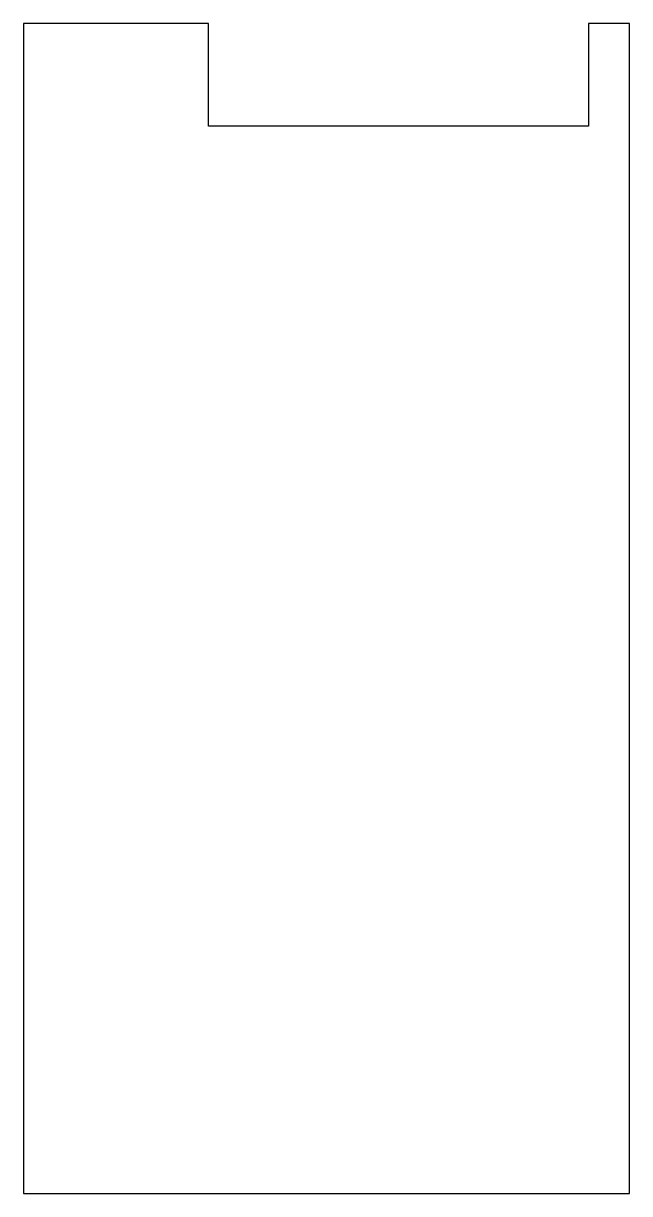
# Model space of a CAD drawing. Extents: x 5353 to 5412, y 5744 to 5858.
import ezdxf

# ---------------------------------------------------------------- set-up
doc = ezdxf.new("R2010")
doc.units = 0
doc.layers.get('0').update_dxf_attribs({"linetype": 'CONTINUOUS'})

msp = doc.modelspace()

# ---------------------------------------------------------------- linework, layer by layer
at = {"linetype": 'CONTINUOUS'}
for p, q in [((5352.51, 5858), (5352.51, 5744.06)), ((5370.51, 5858), (5352.51, 5858)), ((5370.51, 5848), (5370.51, 5858)), ((5411.51, 5858), (5407.51, 5858)), ((5407.51, 5858), (5407.51, 5848)), ((5411.51, 5744.06), (5411.51, 5858)), ((5407.51, 5848), (5370.51, 5848)), ((5352.51, 5744.06), (5411.51, 5744.06))]:
    msp.add_line(p, q, dxfattribs=at)

doc.saveas('drawing.dxf')
